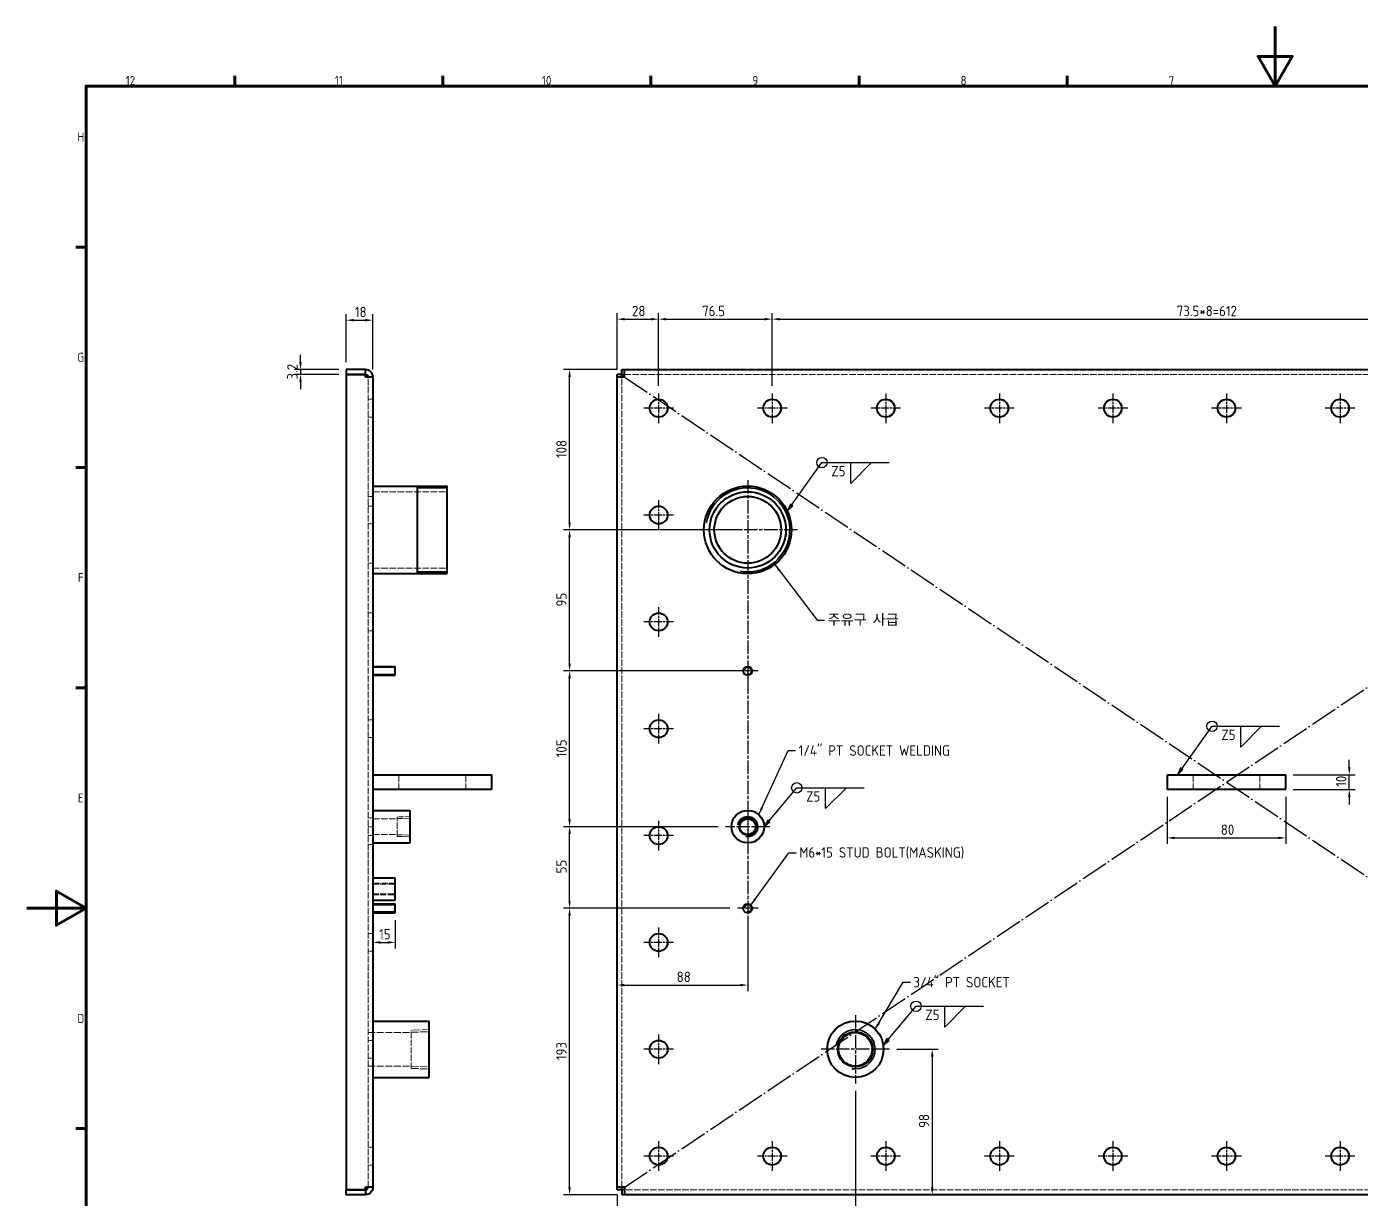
# Model space of a CAD drawing. Header units: millimetres. Extents: x 0 to 1682, y 0 to 1188.
# Drawn here: x 0 to 898, y 398 to 1188 of the extents above; entities that cross this region are included whole.
import ezdxf

# ---------------------------------------------------------------- set-up
doc = ezdxf.new("R2010")
doc.units = ezdxf.units.MM
doc.header["$LTSCALE"] = 2
for name, pattern in [('CHAIN', [0.3543, 0.2362, -0.0295, 0.0591, -0.0295]), ('DASHED', [0.2067, 0.1654, -0.0413]), ('LONG_DASH_DOTTED', [0.61, 0.48, -0.06, 0.01, -0.06])]:
    doc.linetypes.add(name, pattern=pattern)
doc.layers.get('0').update_dxf_attribs({"color": 3, "lineweight": 25})
for name, color, linetype, lineweight in [('가려진 것(ISO)', 2, 'DASHED', 18), ('가시적인 것(ISO)', 3, 'Continuous', 40), ('가시적인 좁은 것(ISO)', 3, 'Continuous', 35), ('경계(ISO)', 7, 'Continuous', 70), ('기호(ISO)', 5, 'Continuous', 25), ('스케치 형상(ISO)', 7, 'Continuous', 25), ('중심 표식(ISO)', 1, 'Continuous', 25), ('중심선(ISO)', 1, 'Continuous', 25), ('치수(ISO)', 7, 'Continuous', 25)]:
    doc.layers.add(name, color=color, linetype=linetype, lineweight=lineweight)
doc.styles.add('문자 텍스트_M2B', font='isocp.shx')
doc.styles.add('치수 텍스트_PSTEK_POSCO', font='isocp.shx')
doc.dimstyles.new('치수_PSTEK_POSCO', dxfattribs={"dimscale": 2, "dimtxt": 3.5, "dimasz": 2.5, "dimexe": 2, "dimexo": 2.5, "dimgap": 1, "dimtad": 1, "dimrnd": 1e-08, "dimdsep": 46, "dimtxsty": '치수 텍스트_PSTEK_POSCO', "dimcen": 0.09, "dimdle": 10, "dimclrd": 7, "dimclre": 7, "dimclrt": 2, "dimadec": 1, "dimazin": 2, "dimtfac": 1, "dimtmove": 0, "dimatfit": 3, "dimfxl": 0, "dimtolj": 1, "dimlwd": -1, "dimlwe": -1, "dimarcsym": 0})
doc.dimstyles.new('치수_PSTEK_POSCO$7', dxfattribs={"dimscale": 2, "dimtxt": 3.5, "dimasz": 2.5, "dimexe": 2, "dimexo": 2.5, "dimgap": 1, "dimtad": 1, "dimrnd": 1e-08, "dimdsep": 46, "dimtxsty": '치수 텍스트_PSTEK_POSCO', "dimcen": 0.09, "dimdle": 10, "dimclrd": 7, "dimclre": 7, "dimclrt": 2, "dimadec": 1, "dimazin": 2, "dimtfac": 1, "dimtmove": 0, "dimatfit": 3, "dimfxl": 0, "dimtolj": 1, "dimlwd": -1, "dimlwe": -1, "dimarcsym": 0})

# ---------------------------------------------------------------- blocks, each defined once
blk = doc.blocks.new('경계 Default Border')
at = {"layer": '경계(ISO)'}
for p, q in [((70.08, 574), (70.08, 577.4)), ((140.17, 574), (140.17, 577.4)), ((210.25, 574), (210.25, 577.4)), ((280.33, 574), (280.33, 577.4)), ((350.42, 574), (350.42, 577.4)), ((20, 519.75), (16.6, 519.75)), ((20, 445.5), (16.6, 445.5)), ((20, 371.25), (16.6, 371.25)), ((20, 222.75), (16.6, 222.75))]:
    blk.add_line(p, q, dxfattribs=at)
at = {"layer": '경계(ISO)', "flags": 128}
for points in [[(420.5, 594), (420.5, 574), (414.73, 584), (426.27, 584), (420.5, 574)], [(20, 20), (20, 574), (821, 574), (821, 20), (20, 20)], [(0, 297), (20, 297), (10, 302.77), (10, 291.23), (20, 297)]]:
    blk.add_lwpolyline(points, dxfattribs=at)
at = {"layer": '경계(ISO)', "color": 2, "char_height": 3, "attachment_point": 7, "style": '문자 텍스트_M2B'}
for s, insert in [('12', (33.36, 574.37)), ('11', (103.78, 574.4)), ('10', (173.53, 574.37)), ('9', (244.44, 574.37)), ('8', (314.52, 574.37)), ('7', (384.6, 574.39)), ('H', (17.08, 555.37)), ('G', (17.08, 481.1)), ('F', (17.24, 406.87)), ('E', (17.24, 332.6)), ('D', (17.08, 258.35))]:
    blk.add_mtext(s, dxfattribs=dict(at, insert=insert))
blk = doc.blocks.new('*D22')
at = {"layer": 'Defpoints', "color": 0, "transparency": 16777216}
for p in [(425.7, 990.9), (397.7, 951.9), (425.7, 940.9)]:
    blk.add_point(p, dxfattribs=at)
at = {"layer": '치수(ISO)', "color": 7, "transparency": 16777216}
for p, q in [((397.7, 956.9), (397.7, 994.9)), ((402.7, 990.9), (420.7, 990.9)), ((425.7, 945.9), (425.7, 994.9))]:
    blk.add_line(p, q, dxfattribs=at)
for points in [[(402.7, 991.74), (402.7, 990.07), (397.7, 990.9)], [(420.7, 991.74), (420.7, 990.07), (425.7, 990.9)]]:
    blk.add_solid(points, dxfattribs=at)
at = {"layer": '치수(ISO)', "color": 2, "transparency": 16777216, "insert": (407.74, 996.41), "char_height": 7, "attachment_point": 4, "style": '치수 텍스트_PSTEK_POSCO'}
blk.add_mtext('\\A1;28', dxfattribs=at)
blk = doc.blocks.new('*D23')
at = {"layer": 'Defpoints', "color": 0, "transparency": 16777216}
for p in [(502.2, 990.9), (425.7, 940.9), (502.2, 940.9)]:
    blk.add_point(p, dxfattribs=at)
at = {"layer": '치수(ISO)', "color": 7, "transparency": 16777216}
for p, q in [((425.7, 945.9), (425.7, 994.9)), ((430.7, 990.9), (497.2, 990.9)), ((502.2, 945.9), (502.2, 994.9))]:
    blk.add_line(p, q, dxfattribs=at)
for points in [[(430.7, 991.74), (430.7, 990.07), (425.7, 990.9)], [(497.2, 991.74), (497.2, 990.07), (502.2, 990.9)]]:
    blk.add_solid(points, dxfattribs=at)
at = {"layer": '치수(ISO)', "color": 2, "transparency": 16777216, "insert": (454.98, 996.4), "char_height": 7, "attachment_point": 4, "style": '치수 텍스트_PSTEK_POSCO'}
blk.add_mtext('\\A1;76.5', dxfattribs=at)
blk = doc.blocks.new('*D24')
at = {"layer": 'Defpoints', "color": 0, "transparency": 16777216}
for p in [(1114.2, 990.9), (502.2, 940.9), (1114.2, 940.9)]:
    blk.add_point(p, dxfattribs=at)
at = {"layer": '치수(ISO)', "color": 7, "transparency": 16777216}
for p, q in [((502.2, 945.9), (502.2, 994.9)), ((507.2, 990.9), (1109.2, 990.9)), ((1114.2, 945.9), (1114.2, 994.9))]:
    blk.add_line(p, q, dxfattribs=at)
for points in [[(507.2, 991.74), (507.2, 990.07), (502.2, 990.9)], [(1109.2, 991.74), (1109.2, 990.07), (1114.2, 990.9)]]:
    blk.add_solid(points, dxfattribs=at)
at = {"layer": '치수(ISO)', "color": 2, "transparency": 16777216, "insert": (774.66, 996.41), "char_height": 7, "attachment_point": 4, "style": '치수 텍스트_PSTEK_POSCO'}
blk.add_mtext('\\A1;73.5*8=612', dxfattribs=at)
blk = doc.blocks.new('*D34')
at = {"layer": 'Defpoints', "color": 0, "transparency": 16777216}
for p in [(581.2, 498.9), (602.34, 400.9), (609.96, 400.9)]:
    blk.add_point(p, dxfattribs=at)
at = {"layer": '치수(ISO)', "color": 7, "transparency": 16777216}
for p, q in [((586.2, 498.9), (613.96, 498.9)), ((609.96, 493.9), (609.96, 405.9))]:
    blk.add_line(p, q, dxfattribs=at)
for points in [[(609.13, 493.9), (610.79, 493.9), (609.96, 498.9)], [(609.13, 405.9), (610.79, 405.9), (609.96, 400.9)]]:
    blk.add_solid(points, dxfattribs=at)
at = {"layer": '치수(ISO)', "color": 2, "transparency": 16777216, "insert": (604.46, 445.91), "char_height": 7, "attachment_point": 4, "rotation": 90, "style": '치수 텍스트_PSTEK_POSCO'}
blk.add_mtext('\\A1;98', dxfattribs=at)
blk = doc.blocks.new('*D35')
at = {"layer": 'Defpoints', "color": 0, "transparency": 16777216}
for p in [(558.2, 475.9), (397.7, 405.9), (558.2, 371.52)]:
    blk.add_point(p, dxfattribs=at)
at = {"layer": '치수(ISO)', "color": 7, "transparency": 16777216}
for p, q in [((558.2, 470.9), (558.2, 367.52)), ((397.7, 400.9), (397.7, 367.52)), ((402.7, 371.52), (553.2, 371.52))]:
    blk.add_line(p, q, dxfattribs=at)
for points in [[(402.7, 372.35), (402.7, 370.69), (397.7, 371.52)], [(553.2, 372.35), (553.2, 370.69), (558.2, 371.52)]]:
    blk.add_solid(points, dxfattribs=at)
at = {"layer": '치수(ISO)', "color": 2, "transparency": 16777216, "insert": (461.21, 377.02), "char_height": 7, "attachment_point": 4, "style": '치수 텍스트_PSTEK_POSCO'}
blk.add_mtext('\\A1;160.5', dxfattribs=at)
blk = doc.blocks.new('*D36')
at = {"layer": 'Defpoints', "color": 0, "transparency": 16777216}
for p in [(365.7, 593.9), (478.7, 593.9), (402.7, 400.9)]:
    blk.add_point(p, dxfattribs=at)
at = {"layer": '치수(ISO)', "color": 7, "transparency": 16777216}
for p, q in [((473.7, 593.9), (361.7, 593.9)), ((365.7, 405.9), (365.7, 588.9)), ((397.7, 400.9), (361.7, 400.9))]:
    blk.add_line(p, q, dxfattribs=at)
for points in [[(364.87, 588.9), (366.54, 588.9), (365.7, 593.9)], [(364.87, 405.9), (366.54, 405.9), (365.7, 400.9)]]:
    blk.add_solid(points, dxfattribs=at)
at = {"layer": '치수(ISO)', "color": 2, "transparency": 16777216, "insert": (360.2, 491.63), "char_height": 7, "attachment_point": 4, "rotation": 90, "style": '치수 텍스트_PSTEK_POSCO'}
blk.add_mtext('\\A1;193', dxfattribs=at)
blk = doc.blocks.new('*D37')
at = {"layer": 'Defpoints', "color": 0, "transparency": 16777216}
for p in [(365.7, 648.9), (470.7, 648.9), (478.7, 593.9)]:
    blk.add_point(p, dxfattribs=at)
at = {"layer": '치수(ISO)', "color": 7, "transparency": 16777216}
for p, q in [((465.7, 648.9), (361.7, 648.9)), ((365.7, 598.9), (365.7, 643.9)), ((473.7, 593.9), (361.7, 593.9))]:
    blk.add_line(p, q, dxfattribs=at)
for points in [[(364.87, 643.9), (366.54, 643.9), (365.7, 648.9)], [(364.87, 598.9), (366.54, 598.9), (365.7, 593.9)]]:
    blk.add_solid(points, dxfattribs=at)
at = {"layer": '치수(ISO)', "color": 2, "transparency": 16777216, "insert": (360.2, 617.43), "char_height": 7, "attachment_point": 4, "rotation": 90, "style": '치수 텍스트_PSTEK_POSCO'}
blk.add_mtext('\\A1;55', dxfattribs=at)
blk = doc.blocks.new('*D38')
at = {"layer": 'Defpoints', "color": 0, "transparency": 16777216}
for p in [(365.7, 753.9), (485.7, 753.9), (470.7, 648.9)]:
    blk.add_point(p, dxfattribs=at)
at = {"layer": '치수(ISO)', "color": 7, "transparency": 16777216}
for p, q in [((480.7, 753.9), (361.7, 753.9)), ((365.7, 653.9), (365.7, 748.9)), ((465.7, 648.9), (361.7, 648.9))]:
    blk.add_line(p, q, dxfattribs=at)
for points in [[(364.87, 748.9), (366.54, 748.9), (365.7, 753.9)], [(364.87, 653.9), (366.54, 653.9), (365.7, 648.9)]]:
    blk.add_solid(points, dxfattribs=at)
at = {"layer": '치수(ISO)', "color": 2, "transparency": 16777216, "insert": (360.2, 695.68), "char_height": 7, "attachment_point": 4, "rotation": 90, "style": '치수 텍스트_PSTEK_POSCO'}
blk.add_mtext('\\A1;105', dxfattribs=at)
blk = doc.blocks.new('*D39')
at = {"layer": 'Defpoints', "color": 0, "transparency": 16777216}
for p in [(365.7, 848.9), (485.7, 848.9), (485.7, 753.9)]:
    blk.add_point(p, dxfattribs=at)
at = {"layer": '치수(ISO)', "color": 7, "transparency": 16777216}
for p, q in [((480.7, 848.9), (361.7, 848.9)), ((365.7, 758.9), (365.7, 843.9)), ((480.7, 753.9), (361.7, 753.9))]:
    blk.add_line(p, q, dxfattribs=at)
for points in [[(364.87, 843.9), (366.54, 843.9), (365.7, 848.9)], [(364.87, 758.9), (366.54, 758.9), (365.7, 753.9)]]:
    blk.add_solid(points, dxfattribs=at)
at = {"layer": '치수(ISO)', "color": 2, "transparency": 16777216, "insert": (360.2, 797.28), "char_height": 7, "attachment_point": 4, "rotation": 90, "style": '치수 텍스트_PSTEK_POSCO'}
blk.add_mtext('\\A1;95', dxfattribs=at)
blk = doc.blocks.new('*D40')
at = {"layer": 'Defpoints', "color": 0, "transparency": 16777216}
for p in [(365.7, 956.9), (402.7, 956.9), (485.7, 848.9)]:
    blk.add_point(p, dxfattribs=at)
at = {"layer": '치수(ISO)', "color": 7, "transparency": 16777216}
for p, q in [((397.7, 956.9), (361.7, 956.9)), ((365.7, 853.9), (365.7, 951.9)), ((480.7, 848.9), (361.7, 848.9))]:
    blk.add_line(p, q, dxfattribs=at)
for points in [[(364.87, 951.9), (366.54, 951.9), (365.7, 956.9)], [(364.87, 853.9), (366.54, 853.9), (365.7, 848.9)]]:
    blk.add_solid(points, dxfattribs=at)
at = {"layer": '치수(ISO)', "color": 2, "transparency": 16777216, "insert": (360.2, 897.3), "char_height": 7, "attachment_point": 4, "rotation": 90, "style": '치수 텍스트_PSTEK_POSCO'}
blk.add_mtext('\\A1;108', dxfattribs=at)
blk = doc.blocks.new('*D41')
at = {"layer": 'Defpoints', "color": 0, "transparency": 16777216}
for p in [(485.7, 593.9), (397.7, 542.16), (485.7, 542.16)]:
    blk.add_point(p, dxfattribs=at)
at = {"layer": '치수(ISO)', "color": 7, "transparency": 16777216}
for p, q in [((485.7, 588.9), (485.7, 538.16)), ((402.7, 542.16), (480.7, 542.16))]:
    blk.add_line(p, q, dxfattribs=at)
for points in [[(402.7, 542.99), (402.7, 541.33), (397.7, 542.16)], [(480.7, 542.99), (480.7, 541.33), (485.7, 542.16)]]:
    blk.add_solid(points, dxfattribs=at)
at = {"layer": '치수(ISO)', "color": 2, "transparency": 16777216, "insert": (437.85, 547.66), "char_height": 7, "attachment_point": 4, "style": '치수 텍스트_PSTEK_POSCO'}
blk.add_mtext('\\A1;88', dxfattribs=at)
blk = doc.blocks.new('*D42')
at = {"layer": 'Defpoints', "color": 0, "transparency": 16777216}
for p in [(233.22, 990.2), (215.22, 956.9), (233.22, 951.9)]:
    blk.add_point(p, dxfattribs=at)
at = {"layer": '치수(ISO)', "color": 7, "transparency": 16777216}
for p, q in [((215.22, 961.9), (215.22, 994.2)), ((220.22, 990.2), (228.22, 990.2)), ((233.22, 956.9), (233.22, 994.2))]:
    blk.add_line(p, q, dxfattribs=at)
for points in [[(220.22, 991.03), (220.22, 989.36), (215.22, 990.2)], [(228.22, 991.03), (228.22, 989.36), (233.22, 990.2)]]:
    blk.add_solid(points, dxfattribs=at)
at = {"layer": '치수(ISO)', "color": 2, "transparency": 16777216, "insert": (221.07, 995.7), "char_height": 7, "attachment_point": 4, "style": '치수 텍스트_PSTEK_POSCO'}
blk.add_mtext('\\A1;18', dxfattribs=at)
blk = doc.blocks.new('*D43')
at = {"layer": 'Defpoints', "color": 0, "transparency": 16777216}
for p in [(233.22, 590.9), (248.22, 590.9), (248.22, 570.9)]:
    blk.add_point(p, dxfattribs=at)
at = {"layer": '치수(ISO)', "color": 7, "transparency": 16777216}
for p, q in [((233.22, 585.9), (233.22, 566.9)), ((248.22, 585.9), (248.22, 566.9)), ((238.22, 570.9), (243.22, 570.9))]:
    blk.add_line(p, q, dxfattribs=at)
for points in [[(238.22, 571.74), (238.22, 570.07), (233.22, 570.9)], [(243.22, 571.74), (243.22, 570.07), (248.22, 570.9)]]:
    blk.add_solid(points, dxfattribs=at)
at = {"layer": '치수(ISO)', "color": 2, "transparency": 16777216, "insert": (237.42, 576.4), "char_height": 7, "attachment_point": 4, "style": '치수 텍스트_PSTEK_POSCO'}
blk.add_mtext('\\A1;15', dxfattribs=at)
blk = doc.blocks.new('*D44')
at = {"layer": 'Defpoints', "color": 0, "transparency": 16777216}
for p in [(848.2, 683.9), (890.91, 683.9), (848.2, 673.9)]:
    blk.add_point(p, dxfattribs=at)
at = {"layer": '치수(ISO)', "color": 7, "transparency": 16777216}
for p, q in [((890.91, 688.9), (890.91, 693.9)), ((853.2, 683.9), (894.91, 683.9)), ((890.91, 673.9), (890.91, 683.9)), ((853.2, 673.9), (894.91, 673.9)), ((890.91, 668.9), (890.91, 663.9))]:
    blk.add_line(p, q, dxfattribs=at)
for points in [[(890.08, 688.9), (891.75, 688.9), (890.91, 683.9)], [(890.08, 668.9), (891.75, 668.9), (890.91, 673.9)]]:
    blk.add_solid(points, dxfattribs=at)
at = {"layer": '치수(ISO)', "color": 2, "transparency": 16777216, "insert": (885.41, 675.75), "char_height": 7, "attachment_point": 4, "rotation": 90, "style": '치수 텍스트_PSTEK_POSCO'}
blk.add_mtext('\\A1;10', dxfattribs=at)
blk = doc.blocks.new('*D45')
at = {"layer": 'Defpoints', "color": 0, "transparency": 16777216}
for p in [(768.2, 673.9), (848.2, 673.9), (848.2, 641.33)]:
    blk.add_point(p, dxfattribs=at)
at = {"layer": '치수(ISO)', "color": 7, "transparency": 16777216}
for p, q in [((768.2, 668.9), (768.2, 637.33)), ((848.2, 668.9), (848.2, 637.33)), ((773.2, 641.33), (843.2, 641.33))]:
    blk.add_line(p, q, dxfattribs=at)
for points in [[(773.2, 642.16), (773.2, 640.5), (768.2, 641.33)], [(843.2, 642.16), (843.2, 640.5), (848.2, 641.33)]]:
    blk.add_solid(points, dxfattribs=at)
at = {"layer": '치수(ISO)', "color": 2, "transparency": 16777216, "insert": (804.35, 646.83), "char_height": 7, "attachment_point": 4, "style": '치수 텍스트_PSTEK_POSCO'}
blk.add_mtext('\\A1;80', dxfattribs=at)
blk = doc.blocks.new('*D48')
at = {"layer": 'Defpoints', "color": 0, "transparency": 16777216}
for p in [(397.7, 405.9), (1218.7, 405.9), (1218.7, 345.9)]:
    blk.add_point(p, dxfattribs=at)
at = {"layer": '치수(ISO)', "color": 7, "transparency": 16777216}
for p, q in [((397.7, 400.9), (397.7, 341.9)), ((1218.7, 400.9), (1218.7, 341.9)), ((402.7, 345.9), (1213.7, 345.9))]:
    blk.add_line(p, q, dxfattribs=at)
for points in [[(402.7, 346.74), (402.7, 345.07), (397.7, 345.9)], [(1213.7, 346.74), (1213.7, 345.07), (1218.7, 345.9)]]:
    blk.add_solid(points, dxfattribs=at)
at = {"layer": '치수(ISO)', "color": 2, "transparency": 16777216, "insert": (787.6, 351.41), "char_height": 7, "attachment_point": 4, "style": '치수 텍스트_PSTEK_POSCO'}
blk.add_mtext('\\A1;821', dxfattribs=at)
blk = doc.blocks.new('*D50')
at = {"layer": 'Defpoints', "color": 0, "transparency": 16777216}
for p in [(184.46, 953.7), (215.22, 956.9), (215.22, 953.7)]:
    blk.add_point(p, dxfattribs=at)
at = {"layer": '치수(ISO)', "color": 7, "transparency": 16777216}
for p, q in [((184.46, 961.9), (184.46, 966.9)), ((210.22, 956.9), (180.46, 956.9)), ((210.22, 953.7), (180.46, 953.7)), ((184.46, 956.9), (184.46, 953.7)), ((184.46, 948.7), (184.46, 943.7))]:
    blk.add_line(p, q, dxfattribs=at)
for points in [[(183.62, 961.9), (185.29, 961.9), (184.46, 956.9)], [(183.62, 948.7), (185.29, 948.7), (184.46, 953.7)]]:
    blk.add_solid(points, dxfattribs=at)
at = {"layer": '치수(ISO)', "color": 2, "transparency": 16777216, "insert": (178.96, 950.19), "char_height": 7, "attachment_point": 4, "rotation": 90, "style": '치수 텍스트_PSTEK_POSCO'}
blk.add_mtext('\\A1;3.2', dxfattribs=at)
blk = doc.blocks.new('용접 기호 식별자1')
at = {"layer": '기호(ISO)', "color": 7}
for p, q in [((389.02, 343.99), (399.24, 358.29)), ((399.24, 358.29), (421.92, 358.29)), ((388.61, 344.28), (387.56, 341.95)), ((389.02, 343.99), (387.56, 341.95)), ((387.56, 341.95), (389.42, 343.7)), ((389.42, 343.7), (388.61, 344.28))]:
    blk.add_line(p, q, dxfattribs=at)
at = {"layer": '기호(ISO)'}
for p, q in [((408.92, 358.29), (415.92, 358.29)), ((415.92, 358.29), (408.92, 351.29)), ((408.92, 351.29), (408.92, 358.29))]:
    blk.add_line(p, q, dxfattribs=at)
at = {"layer": '기호(ISO)', "color": 7, "flags": 128}
blk.add_lwpolyline([(388.61, 344.28), (387.56, 341.95), (389.42, 343.7), (388.61, 344.28)], dxfattribs=at)
at = {"layer": '기호(ISO)'}
blk.add_circle((399.24, 358.29), 1.75, dxfattribs=at)
at = {"layer": '기호(ISO)', "color": 7}
blk.add_solid([(388.61, 344.28), (387.56, 341.95), (389.42, 343.7), (388.61, 344.28)], dxfattribs=at)
at = {"layer": '기호(ISO)', "color": 7, "insert": (402.38, 353.66), "char_height": 3.5, "attachment_point": 7, "style": '치수 텍스트_PSTEK_POSCO'}
blk.add_mtext('Z5', dxfattribs=at)
blk = doc.blocks.new('용접 기호 식별자2')
at = {"layer": '기호(ISO)', "color": 7}
for p, q in [((257.62, 432.82), (267.84, 447.13)), ((267.84, 447.13), (290.53, 447.13)), ((257.22, 433.12), (256.17, 430.79)), ((257.62, 432.82), (256.17, 430.79)), ((256.17, 430.79), (258.03, 432.53)), ((258.03, 432.53), (257.22, 433.12))]:
    blk.add_line(p, q, dxfattribs=at)
at = {"layer": '기호(ISO)'}
for p, q in [((277.53, 447.13), (284.53, 447.13)), ((284.53, 447.13), (277.53, 440.13)), ((277.53, 440.13), (277.53, 447.13))]:
    blk.add_line(p, q, dxfattribs=at)
at = {"layer": '기호(ISO)', "color": 7, "flags": 128}
blk.add_lwpolyline([(257.22, 433.12), (256.17, 430.79), (258.03, 432.53), (257.22, 433.12)], dxfattribs=at)
at = {"layer": '기호(ISO)'}
blk.add_circle((267.84, 447.13), 1.75, dxfattribs=at)
at = {"layer": '기호(ISO)', "color": 7}
blk.add_solid([(257.22, 433.12), (256.17, 430.79), (258.03, 432.53), (257.22, 433.12)], dxfattribs=at)
at = {"layer": '기호(ISO)', "color": 7, "insert": (270.99, 442.5), "char_height": 3.5, "attachment_point": 7, "style": '치수 텍스트_PSTEK_POSCO'}
blk.add_mtext('Z5', dxfattribs=at)
blk = doc.blocks.new('용접 기호 식별자3')
at = {"layer": '기호(ISO)', "color": 7}
for p, q in [((249.96, 326.36), (259.38, 337.53)), ((259.38, 337.53), (282.07, 337.53)), ((249.58, 326.69), (248.41, 324.55)), ((249.96, 326.36), (248.44, 324.55)), ((248.48, 324.55), (250.34, 326.04)), ((250.34, 326.04), (249.58, 326.69))]:
    blk.add_line(p, q, dxfattribs=at)
at = {"layer": '기호(ISO)'}
for p, q in [((269.07, 337.53), (276.07, 337.53)), ((276.07, 337.53), (269.07, 330.53)), ((269.07, 330.53), (269.07, 337.53))]:
    blk.add_line(p, q, dxfattribs=at)
at = {"layer": '기호(ISO)', "color": 7, "flags": 128}
blk.add_lwpolyline([(249.58, 326.69), (248.35, 324.45), (250.34, 326.04), (249.58, 326.69)], dxfattribs=at)
at = {"layer": '기호(ISO)'}
blk.add_circle((259.38, 337.53), 1.75, dxfattribs=at)
at = {"layer": '기호(ISO)', "color": 7}
blk.add_solid([(249.58, 326.69), (248.35, 324.45), (250.34, 326.04), (249.58, 326.69)], dxfattribs=at)
at = {"layer": '기호(ISO)', "color": 7, "insert": (262.53, 332.91), "char_height": 3.5, "attachment_point": 7, "style": '치수 텍스트_PSTEK_POSCO'}
blk.add_mtext('Z5', dxfattribs=at)
blk = doc.blocks.new('용접 기호 식별자4')
at = {"layer": '기호(ISO)', "color": 7}
for p, q in [((290.11, 252.76), (299.53, 263.93)), ((299.53, 263.93), (322.21, 263.93)), ((289.73, 253.08), (288.5, 250.85)), ((290.11, 252.76), (288.5, 250.85)), ((288.5, 250.85), (290.49, 252.44)), ((290.49, 252.44), (289.73, 253.08))]:
    blk.add_line(p, q, dxfattribs=at)
at = {"layer": '기호(ISO)'}
for p, q in [((309.21, 263.93), (316.21, 263.93)), ((316.21, 263.93), (309.21, 256.93)), ((309.21, 256.93), (309.21, 263.93))]:
    blk.add_line(p, q, dxfattribs=at)
at = {"layer": '기호(ISO)', "color": 7, "flags": 128}
blk.add_lwpolyline([(289.73, 253.08), (288.5, 250.85), (290.49, 252.44), (289.73, 253.08)], dxfattribs=at)
at = {"layer": '기호(ISO)'}
blk.add_circle((299.53, 263.93), 1.75, dxfattribs=at)
at = {"layer": '기호(ISO)', "color": 7}
blk.add_solid([(289.73, 253.08), (288.5, 250.85), (290.49, 252.44), (289.73, 253.08)], dxfattribs=at)
at = {"layer": '기호(ISO)', "color": 7, "insert": (302.68, 259.31), "char_height": 3.5, "attachment_point": 7, "style": '치수 텍스트_PSTEK_POSCO'}
blk.add_mtext('Z5', dxfattribs=at)

msp = doc.modelspace()

# ---------------------------------------------------------------- linework, layer by layer
at = {"layer": '가려진 것(ISO)', "ltscale": 13.078536}
for p, q in [((402.7017, 953.7046), (1213.7017, 953.7046)), ((1213.7017, 404.1046), (402.7017, 404.1046))]:
    msp.add_line(p, q, dxfattribs=at)
at = {"layer": '가려진 것(ISO)', "ltscale": 13.076779}
for p, q in [((230.0189, 405.9046), (230.0189, 951.9046)), ((400.9017, 405.9046), (400.9017, 951.9046))]:
    msp.add_line(p, q, dxfattribs=at)
at = {"layer": '가려진 것(ISO)', "ltscale": 3.047415}
for p, q in [((230.0189, 936.9046), (233.2189, 936.9046)), ((230.0189, 924.9046), (233.2189, 924.9046)), ((230.0189, 871.4046), (233.2189, 871.4046)), ((230.0189, 864.9046), (233.2189, 864.9046)), ((230.0189, 852.9046), (233.2189, 852.9046)), ((230.0189, 826.4046), (233.2189, 826.4046)), ((230.0189, 792.9046), (233.2189, 792.9046)), ((230.0189, 780.9046), (233.2189, 780.9046)), ((230.0189, 720.9046), (233.2189, 720.9046)), ((230.0189, 708.9046), (233.2189, 708.9046)), ((230.0189, 654.9046), (233.2189, 654.9046)), ((230.0189, 648.9046), (233.2189, 648.9046)), ((230.0189, 642.9046), (233.2189, 642.9046)), ((230.0189, 636.9046), (233.2189, 636.9046)), ((230.0189, 576.9046), (233.2189, 576.9046)), ((230.0189, 564.9046), (233.2189, 564.9046)), ((230.0189, 504.9046), (233.2189, 504.9046)), ((230.0189, 492.9046), (233.2189, 492.9046)), ((230.0189, 432.9046), (233.2189, 432.9046)), ((230.0189, 420.9046), (233.2189, 420.9046))]:
    msp.add_line(p, q, dxfattribs=at)
at = {"layer": '가려진 것(ISO)', "ltscale": 13.438693}
for p, q in [((233.2189, 874.6046), (283.2189, 874.6046)), ((233.2189, 823.2046), (283.2189, 823.2046))]:
    msp.add_line(p, q, dxfattribs=at)
at = {"layer": '가려진 것(ISO)', "ltscale": 12.094824}
for p, q in [((250.7189, 673.9046), (250.7189, 683.9046)), ((295.7189, 673.9046), (295.7189, 683.9046)), ((785.7017, 673.9046), (785.7017, 683.9046)), ((830.7017, 673.9046), (830.7017, 683.9046)), ((248.2189, 610.9046), (233.2189, 610.9046)), ((233.2189, 610.2281), (248.2189, 610.2281)), ((233.2189, 603.5811), (248.2189, 603.5811)), ((233.2189, 602.9046), (248.2189, 602.9046))]:
    msp.add_line(p, q, dxfattribs=at)
at = {"layer": '가려진 것(ISO)', "ltscale": 13.217223}
for p, q in [((233.2189, 654.2641), (249.6109, 654.2641)), ((233.2189, 643.5451), (249.6109, 643.5451))]:
    msp.add_line(p, q, dxfattribs=at)
at = {"layer": '가려진 것(ISO)', "ltscale": 10.416306}
for p, q in [((258.2189, 655.7133), (249.6109, 655.4443)), ((249.6109, 654.3151), (258.2189, 654.5841)), ((249.6109, 643.4941), (258.2189, 643.2251)), ((249.6109, 642.365), (258.2189, 642.096))]:
    msp.add_line(p, q, dxfattribs=at)
at = {"layer": '가려진 것(ISO)', "ltscale": 12.424364}
msp.add_line((249.6109, 642.365), (249.6109, 655.4443), dxfattribs=at)
at = {"layer": '가려진 것(ISO)', "ltscale": 14.811291}
for p, q in [((271.2189, 512.1897), (258.9789, 511.8073)), ((258.9789, 510.3551), (271.2189, 510.7376)), ((258.9789, 487.4541), (271.2189, 487.0716)), ((258.9789, 486.002), (271.2189, 485.6195))]:
    msp.add_line(p, q, dxfattribs=at)
at = {"layer": '가려진 것(ISO)', "ltscale": 14.010643}
for p, q in [((230.0189, 510.2201), (258.9789, 510.2201)), ((230.0189, 487.5891), (258.9789, 487.5891))]:
    msp.add_line(p, q, dxfattribs=at)
at = {"layer": '가려진 것(ISO)', "ltscale": 12.256541}
msp.add_line((258.9789, 486.002), (258.9789, 511.8073), dxfattribs=at)
at = {"layer": '가려진 것(ISO)', "ltscale": 13.027546}
msp.add_circle((485.7017, 648.9046), 6, dxfattribs=at)
at = {"layer": '가시적인 것(ISO)'}
for p, q in [((215.2189, 956.9046), (215.2189, 953.7046)), ((228.2189, 956.9046), (215.2189, 956.9046)), ((215.2189, 953.7046), (228.2189, 953.7046)), ((228.2189, 953.6339), (215.2189, 953.6339)), ((215.2189, 953.6339), (215.2189, 404.1753)), ((228.2189, 953.7046), (228.2189, 956.9046)), ((228.2189, 951.9046), (228.2189, 953.6339)), ((400.9017, 953.6339), (397.7017, 953.6339)), ((397.7017, 951.9046), (397.7017, 953.6339)), ((400.9017, 951.9046), (400.9017, 953.6339)), ((400.9724, 956.9046), (402.7017, 956.9046)), ((400.9724, 953.7046), (400.9724, 956.9046)), ((400.9724, 953.7046), (402.7017, 953.7046)), ((402.7017, 956.9046), (1213.7017, 956.9046)), ((233.2189, 951.9046), (233.2189, 405.9046)), ((397.7017, 405.9046), (397.7017, 951.9046)), ((233.2189, 878.4046), (283.2189, 878.4046)), ((263.2189, 819.4046), (263.2189, 878.4046)), ((283.2189, 819.4046), (283.2189, 878.4046)), ((233.2189, 819.4046), (283.2189, 819.4046)), ((233.2189, 756.9046), (248.2189, 756.9046)), ((248.2189, 750.9046), (248.2189, 756.9046)), ((233.2189, 750.9046), (248.2189, 750.9046)), ((233.2189, 683.9046), (293.2189, 683.9046)), ((293.2189, 683.9046), (313.2189, 683.9046)), ((313.2189, 673.9046), (313.2189, 683.9046)), ((768.2017, 683.9046), (788.2017, 683.9046)), ((768.2017, 683.9046), (768.2017, 673.9046)), ((788.2017, 683.9046), (828.2017, 683.9046)), ((828.2017, 683.9046), (848.2017, 683.9046)), ((848.2017, 673.9046), (848.2017, 683.9046)), ((293.2189, 673.9046), (233.2189, 673.9046)), ((313.2189, 673.9046), (293.2189, 673.9046)), ((788.2017, 673.9046), (768.2017, 673.9046)), ((828.2017, 673.9046), (788.2017, 673.9046)), ((848.2017, 673.9046), (828.2017, 673.9046)), ((233.2189, 659.9046), (258.2189, 659.9046)), ((258.2189, 637.9046), (258.2189, 659.9046)), ((233.2189, 637.9046), (258.2189, 637.9046)), ((233.2189, 614.4046), (248.2189, 614.4046)), ((248.2189, 599.4046), (248.2189, 614.4046)), ((233.2189, 599.4046), (248.2189, 599.4046)), ((233.2189, 596.9046), (248.2189, 596.9046)), ((248.2189, 590.9046), (248.2189, 596.9046)), ((233.2189, 590.9046), (248.2189, 590.9046)), ((233.2189, 517.9046), (271.2189, 517.9046)), ((271.2189, 479.9046), (271.2189, 517.9046)), ((233.2189, 479.9046), (271.2189, 479.9046)), ((228.2189, 404.1753), (228.2189, 405.9046)), ((397.7017, 404.1753), (397.7017, 405.9046)), ((400.9017, 404.1753), (400.9017, 405.9046)), ((228.2189, 404.1753), (215.2189, 404.1753)), ((215.2189, 404.1046), (228.2189, 404.1046)), ((215.2189, 400.9046), (215.2189, 404.1046)), ((228.2189, 400.9046), (215.2189, 400.9046)), ((228.2189, 404.1046), (228.2189, 400.9046)), ((400.9017, 404.1753), (397.7017, 404.1753)), ((402.7017, 404.1046), (400.9724, 404.1046)), ((400.9724, 404.1046), (400.9724, 400.9046)), ((402.7017, 400.9046), (400.9724, 400.9046)), ((1213.7017, 400.9046), (402.7017, 400.9046))]:
    msp.add_line(p, q, dxfattribs=at)
for centre, radius in [((425.7017, 930.9046), 6), ((502.2017, 930.9046), 6), ((578.7017, 930.9046), 6), ((655.2017, 930.9046), 6), ((731.7017, 930.9046), 6), ((808.2017, 930.9046), 6), ((884.7017, 930.9046), 6), ((485.7017, 848.9046), 29.5), ((485.7017, 848.9046), 25.7), ((485.7017, 848.9046), 22.5), ((425.7017, 858.9046), 6), ((425.7017, 786.9046), 6), ((485.7017, 753.9046), 3), ((425.7017, 714.9046), 6), ((485.7017, 648.9046), 11), ((425.7017, 642.9046), 6), ((485.7017, 648.9046), 5.6795), ((485.7017, 648.9046), 5.4105), ((485.7017, 648.9046), 5.3595), ((485.7017, 593.9046), 3), ((425.7017, 570.9046), 6), ((558.2017, 498.9046), 19), ((425.7017, 498.9046), 6), ((558.2017, 498.9046), 11.833), ((558.2017, 498.9046), 11.4505), ((558.2017, 498.9046), 11.3155), ((425.7017, 426.9046), 6), ((502.2017, 426.9046), 6), ((578.7017, 426.9046), 6), ((655.2017, 426.9046), 6), ((731.7017, 426.9046), 6), ((808.2017, 426.9046), 6), ((884.7017, 426.9046), 6)]:
    msp.add_circle(centre, radius, dxfattribs=at)
for points in [[(230.0189, 956.5694), (229.4464, 956.7903), (228.8327, 956.9046), (228.2189, 956.9046)], [(402.7017, 956.5694), (402.7017, 956.7903), (402.7017, 956.8589), (402.7017, 956.9046)], [(230.0189, 401.2399), (229.4464, 401.0189), (228.8327, 400.9046), (228.2189, 400.9046)], [(402.7017, 401.2399), (402.7017, 401.0189), (402.7017, 400.9503), (402.7017, 400.9046)]]:
    msp.add_open_spline(points, degree=3, dxfattribs=at)
for points, knots in [([(228.2189, 953.7046), (228.9186, 953.7046), (229.5981, 953.2565), (229.8735, 952.6133), (229.9691, 952.3901), (230.0189, 952.1474), (230.0189, 951.9046)], [-1, -1, -1, -1, -0.25762063, -0.25762063, -0.25762063, 0, 0, 0, 0]), ([(233.2189, 951.9046), (233.2189, 953.4101), (232.4964, 954.8995), (231.3141, 955.8314), (230.9224, 956.1402), (230.4842, 956.3898), (230.0189, 956.5694)], [0, 0, 0, 0, 0.575044589, 0.575044589, 0.575044589, 0.76555338, 0.76555338, 0.76555338, 0.76555338]), ([(402.7017, 951.9046), (402.7017, 953.4101), (402.7017, 954.8995), (402.7017, 955.8314), (402.7017, 956.1402), (402.7017, 956.3898), (402.7017, 956.5694)], [0, 0, 0, 0, 0.575044589, 0.575044589, 0.575044589, 0.76555338, 0.76555338, 0.76555338, 0.76555338]), ([(233.2189, 951.9046), (232.9299, 951.9046), (232.4964, 951.9046), (231.3141, 951.9046), (230.4404, 951.9046), (229.3314, 951.9046), (228.2189, 951.9046)], [0, 0, 0, 0, 0.57504459, 0.57504459, 0.57504459, 1, 1, 1, 1]), ([(402.7017, 951.9046), (401.1963, 951.9046), (399.7069, 951.9046), (398.7749, 951.9046), (398.0862, 951.9046), (397.8555, 951.9046), (397.7017, 951.9046)], [0, 0, 0, 0, 0.57504459, 0.57504459, 0.57504459, 1, 1, 1, 1]), ([(228.2189, 404.1046), (228.9186, 404.1046), (229.5981, 404.5528), (229.8735, 405.1959), (229.9691, 405.4191), (230.0189, 405.6618), (230.0189, 405.9046)], [-1, -1, -1, -1, -0.25762063, -0.25762063, -0.25762063, 0, 0, 0, 0]), ([(233.2189, 405.9046), (232.9299, 405.9046), (232.4964, 405.9046), (231.3141, 405.9046), (230.4404, 405.9046), (229.3314, 405.9046), (228.2189, 405.9046)], [0, 0, 0, 0, 0.57504459, 0.57504459, 0.57504459, 1, 1, 1, 1]), ([(233.2189, 405.9046), (233.2189, 404.3991), (232.4964, 402.9098), (231.3141, 401.9778), (230.9224, 401.6691), (230.4842, 401.4194), (230.0189, 401.2399)], [0, 0, 0, 0, 0.575044589, 0.575044589, 0.575044589, 0.76555338, 0.76555338, 0.76555338, 0.76555338]), ([(402.7017, 405.9046), (401.1963, 405.9046), (399.7069, 405.9046), (398.7749, 405.9046), (398.0862, 405.9046), (397.8555, 405.9046), (397.7017, 405.9046)], [0, 0, 0, 0, 0.57504459, 0.57504459, 0.57504459, 1, 1, 1, 1]), ([(402.7017, 405.9046), (402.7017, 404.3991), (402.7017, 402.9098), (402.7017, 401.9778), (402.7017, 401.6691), (402.7017, 401.4194), (402.7017, 401.2399)], [0, 0, 0, 0, 0.575044589, 0.575044589, 0.575044589, 0.76555338, 0.76555338, 0.76555338, 0.76555338])]:
    msp.add_open_spline(points, degree=3, knots=knots, dxfattribs=at)
at = {"layer": '가시적인 좁은 것(ISO)'}
for p, q in [((283.2189, 877.1891), (263.2189, 877.1891)), ((263.2189, 820.6202), (283.2189, 820.6202)), ((248.2189, 756.3056), (233.2189, 756.3056)), ((248.2189, 756.3056), (233.2189, 756.3056)), ((233.2189, 751.5036), (248.2189, 751.5036)), ((233.2189, 751.5036), (248.2189, 751.5036)), ((248.2189, 596.3056), (233.2189, 596.3056)), ((248.2189, 596.3056), (233.2189, 596.3056)), ((233.2189, 591.5036), (248.2189, 591.5036)), ((233.2189, 591.5036), (248.2189, 591.5036))]:
    msp.add_line(p, q, dxfattribs=at)
for centre, radius in [((485.7017, 848.9046), 28.2845), ((485.7017, 753.9046), 2.401), ((485.7017, 753.9046), 2.401), ((485.7017, 648.9046), 6.8087), ((485.7017, 593.9046), 2.401), ((485.7017, 593.9046), 2.401), ((558.2017, 498.9046), 13.2851)]:
    msp.add_arc(centre, radius, 260, 170, dxfattribs=at)
at = {"layer": '스케치 형상(ISO)', "color": 1, "linetype": 'LONG_DASH_DOTTED', "ltscale": 19.080194}
for p, q in [((402.7017, 951.9046), (1213.7017, 405.9046)), ((402.7017, 405.9046), (1213.7017, 951.9046))]:
    msp.add_line(p, q, dxfattribs=at)
at = {"layer": '중심 표식(ISO)', "linetype": 'CHAIN', "ltscale": 11.111974}
for p, q in [((425.7017, 940.9046), (425.7017, 920.9046)), ((502.2017, 940.9046), (502.2017, 920.9046)), ((578.7017, 940.9046), (578.7017, 920.9046)), ((655.2017, 940.9046), (655.2017, 920.9046)), ((731.7017, 940.9046), (731.7017, 920.9046)), ((808.2017, 940.9046), (808.2017, 920.9046)), ((884.7017, 940.9046), (884.7017, 920.9046)), ((435.7017, 930.9046), (415.7017, 930.9046)), ((512.2017, 930.9046), (492.2017, 930.9046)), ((588.7017, 930.9046), (568.7017, 930.9046)), ((665.2017, 930.9046), (645.2017, 930.9046)), ((741.7017, 930.9046), (721.7017, 930.9046)), ((818.2017, 930.9046), (798.2017, 930.9046)), ((894.7017, 930.9046), (874.7017, 930.9046)), ((425.7017, 868.9046), (425.7017, 848.9046)), ((435.7017, 858.9046), (415.7017, 858.9046)), ((425.7017, 796.9046), (425.7017, 776.9046)), ((435.7017, 786.9046), (415.7017, 786.9046)), ((425.7017, 724.9046), (425.7017, 704.9046)), ((435.7017, 714.9046), (415.7017, 714.9046)), ((425.7017, 652.9046), (425.7017, 632.9046)), ((435.7017, 642.9046), (415.7017, 642.9046)), ((425.7017, 580.9046), (425.7017, 560.9046)), ((435.7017, 570.9046), (415.7017, 570.9046)), ((425.7017, 508.9046), (425.7017, 488.9046)), ((435.7017, 498.9046), (415.7017, 498.9046)), ((425.7017, 436.9046), (425.7017, 416.9046)), ((502.2017, 436.9046), (502.2017, 416.9046)), ((578.7017, 436.9046), (578.7017, 416.9046)), ((655.2017, 436.9046), (655.2017, 416.9046)), ((731.7017, 436.9046), (731.7017, 416.9046)), ((808.2017, 436.9046), (808.2017, 416.9046)), ((884.7017, 436.9046), (884.7017, 416.9046)), ((435.7017, 426.9046), (415.7017, 426.9046)), ((512.2017, 426.9046), (492.2017, 426.9046)), ((588.7017, 426.9046), (568.7017, 426.9046)), ((665.2017, 426.9046), (645.2017, 426.9046)), ((741.7017, 426.9046), (721.7017, 426.9046)), ((818.2017, 426.9046), (798.2017, 426.9046)), ((894.7017, 426.9046), (874.7017, 426.9046))]:
    msp.add_line(p, q, dxfattribs=at)
at = {"layer": '중심 표식(ISO)', "linetype": 'CHAIN', "ltscale": 19.051651}
for p, q in [((519.2017, 848.9046), (452.2017, 848.9046)), ((485.7017, 663.9046), (485.7017, 633.9046)), ((500.7017, 648.9046), (470.7017, 648.9046)), ((558.2017, 521.9046), (558.2017, 475.9046)), ((581.2017, 498.9046), (535.2017, 498.9046))]:
    msp.add_line(p, q, dxfattribs=at)
at = {"layer": '중심 표식(ISO)', "linetype": 'CHAIN', "ltscale": 7.778352}
for p, q in [((485.7017, 760.9046), (485.7017, 746.9046)), ((492.7017, 753.9046), (478.7017, 753.9046)), ((492.7017, 593.9046), (478.7017, 593.9046))]:
    msp.add_line(p, q, dxfattribs=at)
at = {"layer": '중심선(ISO)', "linetype": 'CHAIN', "ltscale": 19.051651}
msp.add_line((485.7017, 882.4046), (485.7017, 586.9046), dxfattribs=at)

# ---------------------------------------------------------------- block references
at = {"xscale": 2, "yscale": 2, "zscale": 2}
msp.add_blockref('경계 Default Border', (0, 0), dxfattribs=at)
at = {"layer": '기호(ISO)', "xscale": 2, "yscale": 2, "zscale": 2}
for name in ['용접 기호 식별자2', '용접 기호 식별자1', '용접 기호 식별자3', '용접 기호 식별자4']:
    msp.add_blockref(name, (0, 0), dxfattribs=at)

# ---------------------------------------------------------------- texts
at = {"layer": '기호(ISO)', "color": 2, "char_height": 7, "attachment_point": 4, "style": '치수 텍스트_PSTEK_POSCO'}
for s, insert, width in [('{\\fISOCP|b0|i0;\\H7.0000;주유구 사급}', (539.4927, 788.1204), 57.134681), ('{\\fISOCP|b0|i0;\\H7.0000;1/4" PT SOCKET WELDING}', (519.9506, 700.1975), 118.265791), ('{\\fISOCP|b0|i0;\\H7.0000;M6*15 STUD BOLT(MASKING)}', (520.4016, 631.1945), 129.921331), ('{\\fISOCP|b0|i0;\\H7.0000;3/4" PT SOCKET}', (597.2943, 544.0861), 76.257448)]:
    msp.add_mtext(s, dxfattribs=dict(at, insert=insert, width=width))

# ---------------------------------------------------------------- dimensions: what is measured, and where the dimension line sits
at = {"layer": '치수(ISO)', "color": 7}
for base, p1, p2, angle, override, picture, middle in [((233.2189, 990.1962), (215.2189, 956.9046), (233.2189, 951.9046), 180, {"dimdec": 2, "dimtp": 0, "dimtm": 0, "dimtdec": 2, "dimtofl": 0, "dimatfit": 1}, '*D42', (224.2189, 990.1962)), ((425.7017, 990.9046), (397.7017, 951.9046), (425.7017, 940.9046), 180, {"dimdec": 2, "dimtp": 0, "dimtm": 0, "dimtdec": 2, "dimtofl": 0, "dimatfit": 1}, '*D22', (411.6817, 990.9046)), ((502.2017, 990.9046), (425.7017, 940.9046), (502.2017, 940.9046), 180, {"dimdec": 2, "dimtp": 0, "dimtm": 0, "dimtdec": 2, "dimtofl": 0, "dimatfit": 1}, '*D23', (462.4717, 990.9046)), ((184.4577, 953.7046), (215.2189, 956.9046), (215.2189, 953.7046), 90, {"dimdec": 2, "dimtp": 0, "dimtm": 0, "dimtdec": 2, "dimtofl": 1, "dimatfit": 1}, '*D50', (184.4577, 955.3046)), ((365.7017, 956.9046), (485.7017, 848.9046), (402.7017, 956.9046), 90, {"dimdec": 2, "dimtp": 0, "dimtm": 0, "dimtdec": 2, "dimtofl": 0, "dimatfit": 1}, '*D40', (365.7017, 902.9046)), ((365.7017, 848.9046), (485.7017, 753.9046), (485.7017, 848.9046), 90, {"dimdec": 2, "dimtp": 0, "dimtm": 0, "dimtdec": 2, "dimtofl": 0, "dimatfit": 1}, '*D39', (365.7017, 801.4246)), ((365.7017, 753.9046), (470.7017, 648.9046), (485.7017, 753.9046), 90, {"dimdec": 2, "dimtp": 0, "dimtm": 0, "dimtdec": 2, "dimtofl": 0, "dimatfit": 1}, '*D38', (365.7017, 701.4246)), ((890.9141, 683.9046), (848.2017, 673.9046), (848.2017, 683.9046), 90, {"dimdec": 2, "dimtp": 0, "dimtm": 0, "dimtdec": 2, "dimtofl": 1, "dimatfit": 1}, '*D44', (890.9141, 678.9046)), ((848.2017, 641.3294), (768.2017, 673.9046), (848.2017, 673.9046), 180, {"dimdec": 2, "dimtp": 0, "dimtm": 0, "dimtdec": 2, "dimtofl": 0, "dimatfit": 1}, '*D45', (808.2017, 641.3294)), ((365.7017, 648.9046), (478.7017, 593.9046), (470.7017, 648.9046), 90, {"dimdec": 2, "dimtp": 0, "dimtm": 0, "dimtdec": 2, "dimtofl": 0, "dimatfit": 1}, '*D37', (365.7017, 621.4246)), ((365.7017, 593.9046), (402.7017, 400.9046), (478.7017, 593.9046), 90, {"dimdec": 2, "dimtp": 0, "dimtm": 0, "dimtdec": 2, "dimtofl": 0, "dimatfit": 1}, '*D36', (365.7017, 497.3846)), ((248.2189, 570.9046), (233.2189, 590.9046), (248.2189, 590.9046), 180, {"dimdec": 2, "dimtp": 0, "dimtm": 0, "dimtdec": 2, "dimtofl": 0, "dimatfit": 1}, '*D43', (240.7189, 570.9046)), ((609.9584, 400.9046), (581.2017, 498.9046), (602.3434, 400.9046), 90, {"dimdec": 2, "dimse2": 1, "dimtp": 0, "dimtm": 0, "dimtdec": 2, "dimtofl": 0, "dimatfit": 1}, '*D34', (609.9584, 449.9046))]:
    dim = msp.add_linear_dim(base=base, p1=p1, p2=p2, angle=angle, dimstyle='치수_PSTEK_POSCO', override=override, dxfattribs=at)
    dim.commit()
    dim.dimension.update_dxf_attribs({"geometry": picture, "text_midpoint": middle, "dimtype": 160})
dim = msp.add_linear_dim(base=(1114.2017, 990.9046), p1=(502.2017, 940.9046), p2=(1114.2017, 940.9046), angle=180, text='73.5*8=<>', dimstyle='치수_PSTEK_POSCO', override={"dimdec": 2, "dimtp": 0, "dimtm": 0, "dimtdec": 2, "dimtofl": 0, "dimatfit": 1}, dxfattribs=at)
dim.commit()
dim.dimension.update_dxf_attribs({"geometry": '*D24', "text_midpoint": (796.2217, 990.9046), "dimtype": 160})
for base, p1, p2, override, picture, middle in [((485.7017, 542.1591), (397.7017, 542.1591), (485.7017, 593.9046), {"dimdec": 2, "dimse1": 1, "dimtp": 0, "dimtm": 0, "dimtdec": 2, "dimtofl": 0, "dimatfit": 1}, '*D41', (441.7017, 542.1591)), ((558.2017, 371.5209), (397.7017, 405.9046), (558.2017, 475.9046), {"dimdec": 2, "dimtp": 0, "dimtm": 0, "dimtdec": 2, "dimtofl": 0, "dimatfit": 1}, '*D35', (470.4517, 371.5209)), ((1218.7017, 345.9046), (397.7017, 405.9046), (1218.7017, 405.9046), {"dimdec": 2, "dimtp": 0, "dimtm": 0, "dimtdec": 2, "dimtofl": 0, "dimatfit": 1}, '*D48', (793.2017, 345.9046))]:
    dim = msp.add_linear_dim(base=base, p1=p1, p2=p2, dimstyle='치수_PSTEK_POSCO', override=override, dxfattribs=at)
    dim.commit()
    dim.dimension.update_dxf_attribs({"geometry": picture, "text_midpoint": middle, "dimtype": 160})

# ---------------------------------------------------------------- leaders
at = {"layer": '기호(ISO)', "color": 7, "annotation_type": 0, "has_hookline": 1, "hookline_direction": 0}
for points, text_width in [([(503.8809, 825.6717), (532.4927, 788.1204), (537.4927, 788.1204)], 49.083), ([(493.1382, 657.0101), (512.9506, 700.1975), (517.9506, 700.1975)], 116.0407), ([(487.7853, 596.063), (513.4016, 631.1945), (518.4016, 631.1945)], 127.7355), ([(571.6117, 512.3646), (590.2943, 544.0861), (595.2943, 544.0861)], 73.9035)]:
    msp.add_leader(points, dimstyle='치수_PSTEK_POSCO$7', override={"dimtad": 0}, dxfattribs=dict(at, text_width=text_width))

doc.saveas('drawing.dxf')
